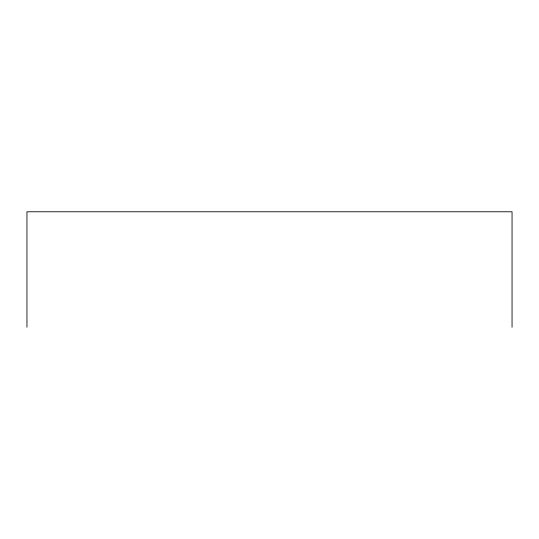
<?xml version="1.0" encoding="UTF-8"?>
<svg xmlns="http://www.w3.org/2000/svg" width="539" height="539" viewBox="0 0 539 539"><rect width="100%" height="100%" fill="white"/><g stroke="black" fill="none" stroke-linecap="round" stroke-linejoin="round"><path stroke-width="0.81" d="M512.05 327.227L512.05 211.773L26.95 211.773L26.95 327.227"/></g></svg>
